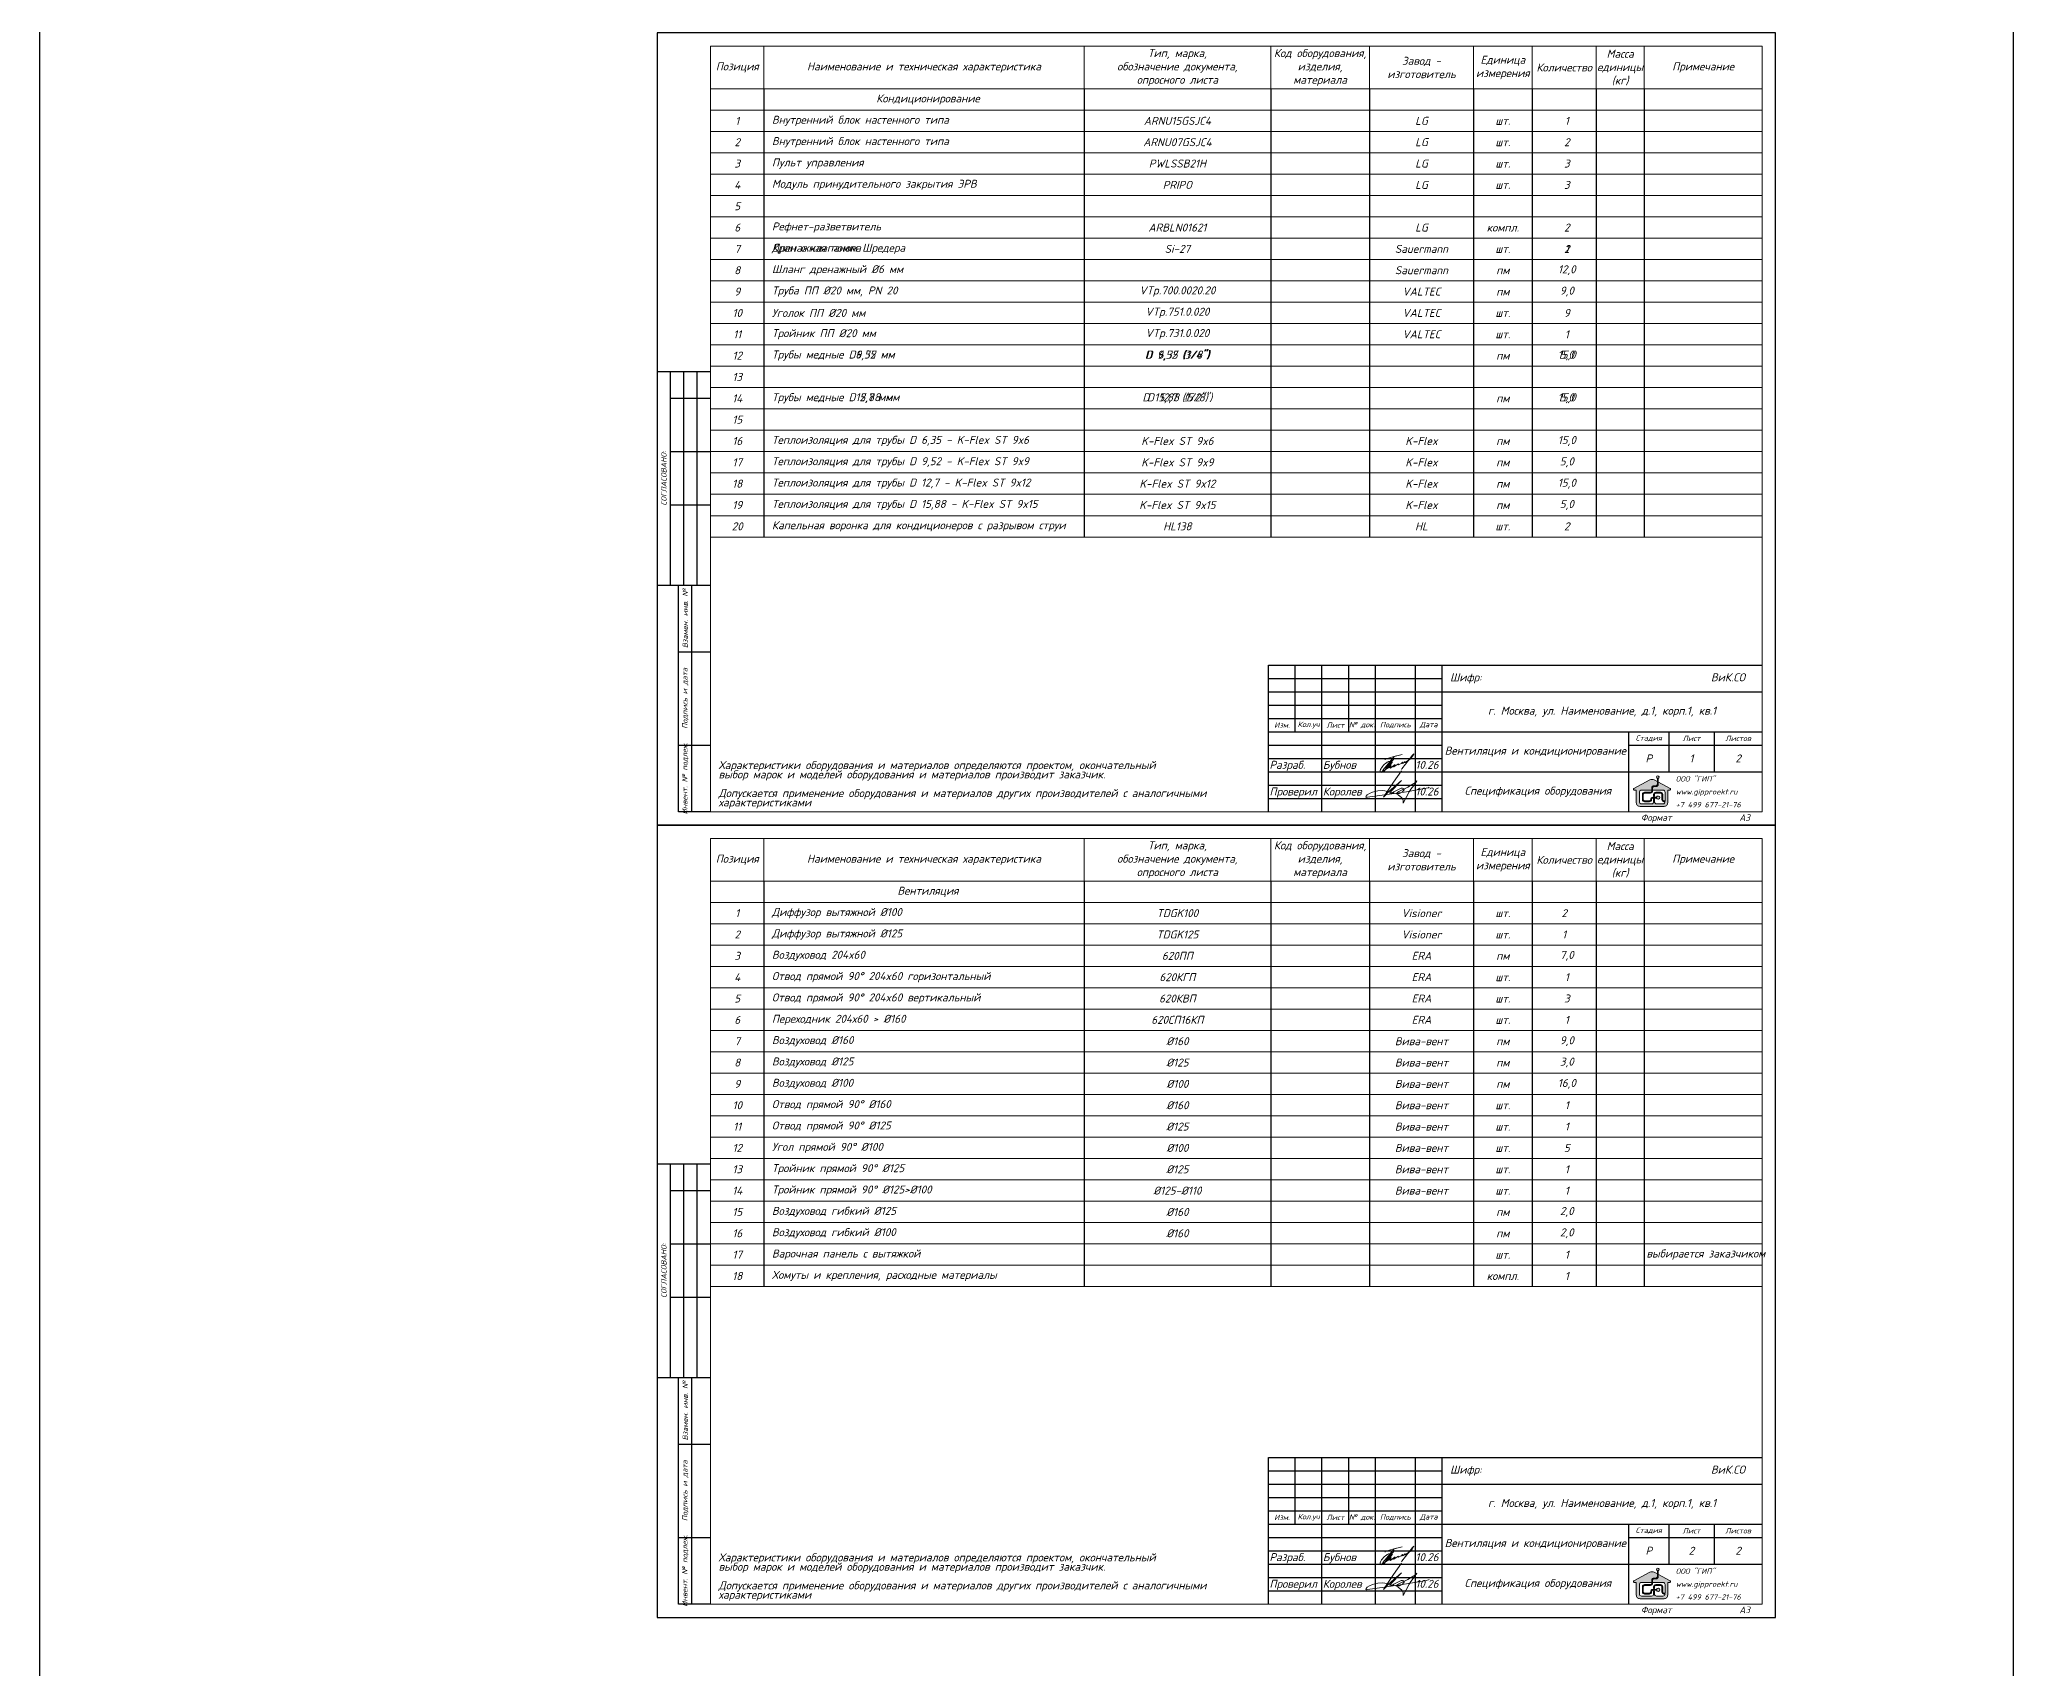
# Model space of a CAD drawing. Header units: millimetres. Extents: x 3082 to 230946, y 1570 to 312844.
# Drawn here: x 27330 to 64332, y 36836 to 67369 of the extents above; entities that cross this region are included whole.
import ezdxf

# ---------------------------------------------------------------- set-up
doc = ezdxf.new("R2010")
doc.units = ezdxf.units.MM
doc.layers.add('A_K1', color=14, linetype='Continuous', lineweight=0)
doc.layers.add('Ramka', color=7, linetype='Continuous', lineweight=0)
for name, color, linetype in [('FORMAT', 7, 'Continuous'), ('FORMATKA', 7, 'Continuous'), ('TEXT', 250, 'Continuous')]:
    doc.layers.add(name, color=color, linetype=linetype)
doc.styles.add('ls_200', font='isocpeui.ttf', dxfattribs={"height": 200})

# ---------------------------------------------------------------- blocks, each defined once
blk = doc.blocks.new('giplogo01')
h = blk.add_hatch(color=5)
h.dxf.hatch_style = 1
h.paths.add_polyline_path([(210, 2227), (435, 2227, 0.4142136), (576, 2368), (576, 2667), (236, 2849, 0.2504322), (-236, 2849), (-1953, 1931, 0.7804491), (-1908, 1752), (-1692, 1752), (-1692, 400, 0.4142136), (-1292, 0), (0, 0), (1292, 0, 0.4142136), (1692, 400), (1692, 1752), (1908, 1752, 0.7804491), (1953, 1931), (665, 2619), (665, 2368, -0.4142136), (435, 2138), (210, 2138, 0.4142136), (69, 1997), (69, 1752), (1182, 1752, -0.4142136), (1412, 1522), (1412, 594), (1288, 594, -0.4142136), (1147, 735), (1147, 1287, 0.4142136), (917, 1517), (408, 1517, 0.4142136), (178, 1287), (178, 1091), (267, 1091), (267, 1287, -0.4142136), (408, 1428), (917, 1428, -0.4142136), (1058, 1287), (1058, 735, 0.4142136), (1288, 505), (1412, 505, -0.4142136), (1182, 275), (497, 275, -0.4142136), (267, 505), (267, 802), (178, 802), (178, 506, -0.4142136), (-52, 276), (-1133, 276, -0.4142136), (-1363, 506), (-1363, 1522, -0.4142136), (-1133, 1752), (-20, 1752), (-20, 1997, -0.4142136)])
h.paths.add_polyline_path([(69, 1661), (69, 1752), (-20, 1752), (-20, 1661, -0.4142136), (-161, 1520), (-796, 1520, 0.4142136), (-1026, 1290), (-1026, 729, 0.4142136), (-796, 499), (-285, 499, 0.4142136), (-55, 729), (-55, 761, -0.4142136), (86, 902), (497, 902, 7.5648083), (497, 991), (86, 991, 0.4142136), (-144, 761), (-144, 729, -0.4142136), (-285, 588), (-796, 588, -0.4142136), (-937, 729), (-937, 1290, -0.4142136), (-796, 1431), (-161, 1431, 0.4142136)], flags=17)
h.paths.add_polyline_path([(576, 3014), (576, 2667), (665, 2619), (665, 3014, 6.0054408)])
at = {"color": 5}
for points in [[(-1956, 1929), (-236, 2849, -0.2504322), (236, 2849), (1953, 1931, -0.7804491), (1908, 1752), (1692, 1752), (1692, 400, -0.4142136), (1292, 0), (0, 0), (-1292, 0, -0.4142136), (-1692, 400), (-1692, 1752), (-1908, 1752, -0.7804491), (-1953, 1931), (-236, 2849, -0.2504322), (236, 2849), (1956, 1929)], [(1412, 594), (1288, 594, -0.4142136), (1147, 735), (1147, 1287, 0.4142136), (917, 1517), (408, 1517, 0.4142136), (178, 1287), (178, 1091), (267, 1091), (267, 1287, -0.4142136), (408, 1428), (917, 1428, -0.4142136), (1058, 1287), (1058, 735, 0.4142136), (1288, 505), (1412, 505, -0.4142136), (1182, 275), (497, 275, -0.4142136), (267, 505), (267, 802), (178, 802), (178, 506, -0.4142136), (-52, 276), (-1133, 276, -0.4142136), (-1363, 506), (-1363, 1522, -0.4142136), (-1133, 1752), (1182, 1752, -0.4142136), (1412, 1522), (1412, 594), (1377, 594)]]:
    blk.add_lwpolyline(points, format="xyb", dxfattribs=at)
blk.add_lwpolyline([(665, 3014), (665, 2368, -0.4142136), (435, 2138), (210, 2138, 0.4142136), (69, 1997), (69, 1661, -0.4142136), (-161, 1431), (-796, 1431, 0.4142136), (-937, 1290), (-937, 729, 0.4142136), (-796, 588), (-285, 588, 0.4142136), (-144, 729), (-144, 761, -0.4142136), (86, 991), (497, 991, -7.5648083), (497, 902), (86, 902, 0.4142136), (-55, 761), (-55, 729, -0.4142136), (-285, 499), (-796, 499, -0.4142136), (-1026, 729), (-1026, 1290, -0.4142136), (-796, 1520), (-161, 1520, 0.4142136), (-20, 1661), (-20, 1997, -0.4142136), (210, 2227), (435, 2227), (210, 2227), (435, 2227, 0.4142136), (576, 2368), (576, 3014), (576, 3014), (576, 3014, -6.0054408)], format="xyb", close=True, dxfattribs=at)
blk = doc.blocks.new('*U447')
at = {"linetype": 'Continuous'}
for points in [[(-20961, 8500), (-19961, 8500)], [(-20711, 4500), (-20711, 8500)], [(-20461, 4500), (-20461, 8500)], [(-20211, 4500), (-20211, 8500)], [(-20711, 8000), (-19961, 8000)], [(-20711, 7000), (-19961, 7000)], [(-20711, 6000), (-19961, 6000)], [(-20961, 4500), (-19961, 4500)], [(-20561, 250), (-20561, 4500)], [(-20561, 4500), (-19979, 4500)], [(-20311, 250), (-20311, 4500)], [(-20561, 3250), (-19961, 3250)], [(-20561, 1500), (-19961, 1500)], [(-19961, 250), (-20561, 250)]]:
    blk.add_lwpolyline(points, dxfattribs=at)
for points in [[(-9500, 250), (-9500, 3000), (-250, 3000)], [(-9000, 1750), (-9000, 3000)], [(-8500, 250), (-8500, 3000)], [(-8000, 1750), (-8000, 3000)], [(-7500, 250), (-7500, 3000)], [(-6750, 250), (-6750, 3000)], [(-6250, 250), (-6250, 3000)], [(-9500, 2750), (-6250, 2750)], [(-9500, 2500), (-6250, 2500)], [(-9500, 2250), (-6250, 2250)], [(-6250, 2500), (-250, 2500)], [(-9500, 2000), (-6250, 2000)], [(-9500, 1750), (-6250, 1750)], [(-9500, 1500), (-6250, 1500)], [(-6250, 1750), (-250, 1750)], [(-2750, 250), (-2750, 1750)], [(-2750, 1500), (-250, 1500)], [(-2000, 1750), (-2000, 1000)], [(-1150, 1750), (-1150, 1000)], [(-9500, 1250), (-6250, 1250)], [(-9500, 1000), (-6250, 1000)], [(-9500, 750), (-6250, 750)], [(-6250, 1000), (-250, 1000)], [(-9500, 500), (-6250, 500)]]:
    blk.add_lwpolyline(points)
at = {"layer": 'Ramka', "color": 7}
for points in [[(-20961, 0), (0, 0), (0, 14850), (-20961, 14850)], [(-19961, 250), (-250, 250), (-250, 14600), (-19961, 14600)]]:
    blk.add_lwpolyline(points, close=True, dxfattribs=at)
at = {"layer": 'Ramka', "color": 5, "lineweight": 9, "flags": 128}
for points in [[(-7318, 1226), (-7313, 1234), (-7153, 1284), (-6999, 1321), (-7149, 1284), (-7318, 1082), (-7329, 1066), (-7345, 1044), (-7356, 1028), (-7367, 1012), (-7371, 1004), (-7372, 1001), (-7374, 1000), (-7377, 992), (-7382, 985), (-7367, 1012), (-7351, 1036), (-7329, 1066), (-7296, 1096), (-7279, 1113), (-7262, 1130), (-7246, 1145), (-7234, 1157), (-7220, 1170), (-7200, 1190), (-7173, 1217), (-7157, 1236), (-7149, 1246), (-7146, 1250), (-7143, 1255), (-7173, 1217), (-7201, 1180), (-7232, 1145), (-7241, 1132), (-7248, 1124), (-7263, 1106), (-7270, 1097), (-7285, 1080), (-7293, 1070), (-7299, 1062), (-7308, 1051), (-7309, 1047), (-7316, 1033), (-7319, 1028), (-7324, 1021), (-7328, 1015), (-7331, 1012), (-7333, 1011), (-7326, 1025), (-7322, 1032), (-7317, 1039), (-7312, 1047), (-7304, 1057), (-7271, 1096), (-7253, 1118), (-7231, 1138), (-7214, 1154), (-7200, 1168), (-7193, 1174), (-7185, 1181), (-7179, 1186), (-7202, 1156), (-7214, 1139), (-7230, 1117), (-7245, 1097), (-7252, 1088), (-7257, 1081), (-7261, 1076), (-7264, 1071), (-7267, 1067), (-7273, 1060), (-7237, 1102), (-7227, 1110), (-7220, 1120), (-7216, 1125), (-7206, 1134), (-7244, 1079), (-7223, 1116), (-7216, 1131), (-7208, 1148), (-7207, 1161), (-7206, 1168), (-7207, 1174), (-7209, 1184), (-7210, 1188), (-7216, 1193), (-7220, 1194), (-7226, 1195), (-7234, 1195), (-7251, 1190), (-7263, 1185), (-7276, 1178), (-7287, 1172), (-7311, 1155), (-7326, 1143), (-7349, 1121), (-7367, 1099), (-7378, 1083), (-7383, 1078), (-7391, 1064), (-7404, 1041), (-7409, 1025), (-7410, 1017), (-7410, 1010), (-7407, 1001), (-7402, 997), (-7390, 996), (-7378, 997), (-7353, 1012), (-7337, 1021), (-7299, 1049), (-7276, 1065), (-7259, 1076), (-7243, 1082), (-7218, 1097), (-7205, 1102), (-7216, 1086), (-7223, 1076), (-7225, 1073), (-7225, 1071), (-7219, 1070), (-7212, 1073), (-7154, 1115), (-7129, 1134), (-7147, 1115), (-7157, 1103), (-7159, 1099), (-7159, 1095), (-7154, 1094), (-7148, 1096), (-7063, 1150), (-7072, 1139), (-7073, 1134), (-7072, 1132), (-7071, 1132), (-7066, 1132), (-7051, 1135), (-7031, 1146), (-7013, 1156), (-6999, 1164), (-6991, 1169), (-6988, 1174), (-6987, 1175), (-6990, 1177), (-6996, 1176), (-7000, 1173), (-7002, 1169), (-7004, 1164), (-7005, 1161), (-7004, 1159), (-6998, 1157), (-6991, 1159), (-6981, 1163), (-6961, 1172), (-6955, 1174), (-6949, 1179), (-6947, 1181), (-6944, 1185), (-6944, 1188), (-6947, 1189), (-6950, 1189), (-6953, 1187), (-6956, 1184), (-6957, 1179), (-6957, 1177), (-6955, 1174), (-6952, 1174), (-6948, 1172), (-6942, 1175), (-6937, 1177), (-6865, 1222), (-6846, 1238), (-6825, 1258), (-6810, 1278), (-6802, 1290), (-6779, 1333), (-6780, 1335), (-6812, 1307), (-6868, 1230), (-7002, 1054), (-7008, 1044)], [(-7009, 1018), (-7157, 803), (-7348, 521), (-7251, 622), (-7007, 838), (-7216, 622), (-7231, 586), (-7199, 595), (-7155, 624), (-7018, 692), (-6988, 692), (-6963, 683), (-6961, 662), (-6998, 615), (-7048, 595), (-7086, 591), (-7095, 608), (-7061, 631), (-6894, 713), (-6727, 809), (-6720, 826), (-6725, 827), (-6729, 823), (-6749, 783), (-6835, 675), (-6869, 621), (-6979, 413), (-6980, 466), (-7002, 512), (-7070, 568), (-7119, 591), (-7203, 612), (-7274, 630), (-7325, 644), (-7363, 648), (-7456, 642), (-7507, 632), (-7554, 615), (-7608, 591), (-7651, 566), (-7675, 540), (-7677, 527), (-7664, 519), (-7646, 523), (-7327, 566), (-6914, 627), (-6617, 680), (-6549, 695), (-6503, 702), (-6491, 709)]]:
    blk.add_lwpolyline(points, dxfattribs=at)
at = {"layer": 'A_K1', "xscale": 0.1741164628948324, "yscale": 0.1741164628948324, "zscale": 0.1741164628948324}
blk.add_blockref('giplogo01', (-2314, 351), dxfattribs=at)
at = {"layer": 'A_K1', "color": 5, "insert": (-1870, 625), "char_height": 100, "width": 1620.21, "attachment_point": 4, "line_spacing_factor": 1.45, "style": 'ls_200'}
blk.add_mtext('\\pxql;ООО "ГИП"\\Pwww.gipproekt.ru\\P+7 499 677-21-76', dxfattribs=at)
at = {"layer": 'Ramka', "lineweight": 9, "style": 'ls_200'}
for s, p in [('Разраб.', (-9485, 1055)), ('Бубнов', (-8485, 1055)), ('10.26', (-6750, 1055)), ('Проверил', (-9485, 555)), ('Королев', (-8485, 555)), ('10.26', (-6750, 555))]:
    blk.add_text(s, height=150, dxfattribs=at).set_placement(p)
at = {"layer": 'TEXT', "color": 0, "linetype": 'Continuous', "lineweight": 0, "char_height": 100, "attachment_point": 5, "rotation": 90, "style": 'ls_200'}
for s, insert, width in [('\\pxqc;СОГЛАСОВАНО:', (-20836, 6500), 4000), ('\\pxqc;Взамен. инв. №', (-20436, 3875), 1250), ('\\pxqc;Подпись и дата', (-20436, 2375), 1750), ('\\pxqc;Инвент. № подлеж.', (-20436, 875), 1250)]:
    blk.add_mtext(s, dxfattribs=dict(at, insert=insert, width=width))
at = {"layer": 'TEXT', "color": 0, "linetype": 'Continuous', "lineweight": 0, "style": 'ls_200'}
for s, insert, char_height, width, attachment_point in [('\\pxi1,ql;Шифр:                                             ВиК.СО', (-6250, 2750), 150, 6000, 4), ('\\pxqc;Изм.', (-9250, 1875), 100, 500, 5), ('\\pxqc;Кол.уч', (-8750, 1875), 100, 500, 5), ('\\pxqc;Лист', (-8250, 1875), 100, 500, 5), ('№ док.', (-7750, 1875), 100, 500, 5), ('\\pxqc;Подпись', (-7125, 1875), 100, 750, 5), ('\\pxqc;Дата', (-6500, 1875), 100, 500, 5), ('\\pxqc;Стадия', (-2375, 1625), 100, 750, 5), ('\\pxqc;Лист', (-1575, 1625), 100, 850, 5), ('\\pxqc;Листов', (-700, 1625), 100, 900, 5), ('\\pxqc;Вентиляция и кондиционирование', (-6250, 1375), 150, 3500, 4), ('\\pxqc;Формат                А3', (-250, 125), 124.67, 2500, 6)]:
    blk.add_mtext(s, dxfattribs=dict(at, insert=insert, char_height=char_height, width=width, attachment_point=attachment_point))
blk = doc.blocks.new('*U497')
at = {"color": 7, "lineweight": 9}
blk.add_line((-9855.25, -200), (9855.25, -200), dxfattribs=at)
at = {"layer": 'FORMAT'}
for points in [[(-8855.25, 200), (-8855.25, -200)], [(-2855.25, 200), (-2855.25, -200)], [(644.75, 200), (644.75, -200)], [(2494.75, 200), (2494.75, -200)], [(4444.75, 200), (4444.75, -200)], [(5544.75, 200), (5544.75, -200)], [(6744.75, 200), (6744.75, -200)], [(7644.75, 200), (7644.75, -200)]]:
    blk.add_lwpolyline(points, dxfattribs=at)
blk = doc.blocks.new('*U495')
at = {"layer": 'FORMAT', "color": 0, "linetype": 'ByBlock', "lineweight": -2, "transparency": 16777216}
for p in [(0, 0), (0, -400), (0, -800), (0, -1200), (0, -1600), (0, -2000), (0, -2400), (0, -2800), (0, -3200), (0, -3600), (0, -4000), (0, -4400), (0, -4800), (0, -5200), (0, -5600), (0, -6000), (0, -6400), (0, -6800), (0, -7200), (0, -7600), (0, -8000)]:
    blk.add_blockref('*U497', p, dxfattribs=at)
blk = doc.blocks.new('*U499')
at = {"color": 7, "lineweight": 9}
blk.add_line((-9855.25, -200), (9855.25, -200), dxfattribs=at)
at = {"layer": 'FORMAT'}
for points in [[(-8855.25, 200), (-8855.25, -200)], [(-2855.25, 200), (-2855.25, -200)], [(644.75, 200), (644.75, -200)], [(2494.75, 200), (2494.75, -200)], [(4444.75, 200), (4444.75, -200)], [(5544.75, 200), (5544.75, -200)], [(6744.75, 200), (6744.75, -200)], [(7644.75, 200), (7644.75, -200)]]:
    blk.add_lwpolyline(points, dxfattribs=at)
blk = doc.blocks.new('*U498')
at = {"layer": 'FORMAT', "color": 0, "linetype": 'ByBlock', "lineweight": -2, "transparency": 16777216}
for p in [(0, 0), (0, -400), (0, -800), (0, -1200), (0, -1600), (0, -2000), (0, -2400), (0, -2800), (0, -3200), (0, -3600), (0, -4000), (0, -4400), (0, -4800), (0, -5200), (0, -5600), (0, -6000), (0, -6400), (0, -6800), (0, -7200)]:
    blk.add_blockref('*U499', p, dxfattribs=at)
blk = doc.blocks.new('*U501')
at = {"layer": 'FORMATKA', "lineweight": 0, "insert": (0, 0), "char_height": 150, "width": 6000, "attachment_point": 5, "style": 'ls_200'}
blk.add_mtext('\\pxqc;{\\C0;г. Москва, ул. Наименование, д.1, корп.1, кв.1}', dxfattribs=at)
blk = doc.blocks.new('*U503')
at = {"color": 0, "linetype": 'ByBlock', "lineweight": -2, "transparency": 16777216}
for p in [(0, -103950), (0, -118800)]:
    blk.add_blockref('*U501', p, dxfattribs=at)

msp = doc.modelspace()

# ---------------------------------------------------------------- linework, layer by layer
at = {"lineweight": 9}
for p, q in [((40909.6, 66443.7), (40909.6, 67243.7)), ((46909.6, 66443.7), (46909.6, 67243.7)), ((50409.6, 66443.7), (50409.6, 67243.7)), ((52259.6, 66443.7), (52259.6, 67243.7)), ((54209.6, 66443.7), (54209.6, 67243.7)), ((55309.6, 66443.7), (55309.6, 67243.7)), ((56509.6, 66443.7), (56509.6, 67243.7)), ((57409.6, 66443.7), (57409.6, 67243.7)), ((40909.6, 51593.7), (40909.6, 52393.7)), ((46909.6, 51593.7), (46909.6, 52393.7)), ((50409.6, 51593.7), (50409.6, 52393.7)), ((52259.6, 51593.7), (52259.6, 52393.7)), ((54209.6, 51593.7), (54209.6, 52393.7)), ((55309.6, 51593.7), (55309.6, 52393.7)), ((56509.6, 51593.7), (56509.6, 52393.7)), ((57409.6, 51593.7), (57409.6, 52393.7))]:
    msp.add_line(p, q, dxfattribs=at)
at = {"color": 7, "lineweight": 9}
for p, q in [((39909.6, 66443.7), (59620.1, 66443.7)), ((39909.6, 51593.7), (59620.1, 51593.7))]:
    msp.add_line(p, q, dxfattribs=at)
at = {"color": 6}
msp.add_lwpolyline([(27330.2, 170754.5), (27330.2, 1570.2), (64332.3, 1570.2), (64332.3, 189770.2), (27330.2, 189770.2), (27330.2, 189770.2), (27330.2, 170754.5)], close=True, dxfattribs=at)
at = {"layer": 'FORMAT'}
for points in [[(38909.6, 52643.7), (59870.1, 52643.7), (59870.1, 67493.7), (38909.6, 67493.7)], [(38909.6, 37793.7), (59870.1, 37793.7), (59870.1, 52643.7), (38909.6, 52643.7)]]:
    msp.add_lwpolyline(points, close=True, dxfattribs=at)

# ---------------------------------------------------------------- block references
msp.add_blockref('*U503', (56620.1, 158718.7))
for name, p in [('*U447', (59870.1, 52643.7)), ('*U495', (49764.9, 66243.7)), ('*U447', (59870.1, 37793.7)), ('*U498', (49764.9, 51393.7))]:
    msp.add_blockref(name, p, dxfattribs=at)

# ---------------------------------------------------------------- texts
at = {"layer": 'TEXT', "color": 0, "linetype": 'Continuous', "lineweight": 0, "char_height": 150, "style": 'ls_200'}
for s, insert, width, attachment_point in [('\\pxqc;Тип, марка,\\Pобозначение документа,\\Pопросного листа', (48659.6, 66843.7), 3500, 5), ('\\pxqc;Код оборудования,\\Pизделия,\\Pматериала', (51334.6, 66843.7), 1850, 5), ('\\pxqc;Завод -\\Pизготовитель', (53234.6, 66843.7), 1950, 5), ('\\pxqc;Единица\\Pизмерения', (54759.6, 66843.7), 1100, 5), ('\\pxqc;Масса единицы (кг)', (56959.6, 66843.7), 900, 5), ('\\pxqc;Позиция', (40409.6, 66843.7), 1000, 5), ('\\pxqc;Наименование и техническая характеристика', (43909.6, 66843.7), 6000, 5), ('\\pxqc;Количество', (55909.6, 66843.7), 1200, 5), ('\\pxqc;Примечание', (58514.9, 66843.7), 2210.5, 5), ('\\pxi1,qc;Кондиционирование', (43909.6, 66243.7), 6000, 5), ('\\pxqc;1', (40409.6, 65843.7), 1000, 5), ('\\pxl1,sm0.7,ql;Внутренний блок настенного типа', (43909.6, 65843.7), 6000, 5), ('ARNU15GSJC4', (48659.6, 65843.7), 3500, 5), ('\\pxsm0.75,qc;LG', (53234.6, 65843.7), 1950, 5), ('\\pxsm0.75,qc;{\\C256;шт.}', (54759.6, 65843.7), 1100, 5), ('\\pxl0.66667,sm0.75,qc;{\\C256;1}', (55909.6, 65843.7), 1200, 5), ('\\pxqc;2', (40409.6, 65443.7), 1000, 5), ('\\pxl1,sm0.7,ql;Внутренний блок настенного типа', (43909.6, 65443.7), 6000, 5), ('ARNU07GSJC4', (48659.6, 65443.7), 3500, 5), ('\\pxsm0.75,qc;LG', (53234.6, 65443.7), 1950, 5), ('\\pxl0.66667,sm0.75,qc;{\\C256;2}', (55909.6, 65443.7), 1200, 5), ('\\pxl1,sm0.7,ql;Пульт управления ', (43909.6, 65043.7), 6000, 5), ('\\pxsm0.75,qc;{\\C256;шт.}', (54759.6, 65443.7), 1100, 5), ('\\pxqc;3', (40409.6, 65043.7), 1000, 5), ('PWLSSB21H', (48659.6, 65043.7), 3500, 5), ('\\pxsm0.75,qc;LG', (53234.6, 65043.7), 1950, 5), ('\\pxsm0.75,qc;{\\C256;шт.}', (54759.6, 65043.7), 1100, 5), ('\\pxl0.66667,sm0.75,qc;{\\C256;3}', (55909.6, 65043.7), 1200, 5), ('\\pxqc;4', (40409.6, 64643.7), 1000, 5), ('\\pxl1,sm0.7,ql;Модуль принудительного закрытия ЭРВ', (43909.6, 64643.7), 6000, 5), ('PRIPO', (48659.6, 64643.7), 3500, 5), ('\\pxsm0.75,qc;LG', (53234.6, 64643.7), 1950, 5), ('\\pxsm0.75,qc;{\\C256;шт.}', (54759.6, 64643.7), 1100, 5), ('\\pxl0.66667,sm0.75,qc;{\\C256;3}', (55909.6, 64643.7), 1200, 5), ('\\pxqc;5', (40409.6, 64243.7), 1000, 5), ('\\pxqc;6', (40409.6, 63843.7), 1000, 5), ('\\pxl1,sm0.7,ql;Рефнет-разветвитель', (43909.6, 63843.7), 6000, 5), ('ARBLN01621', (48659.6, 63843.7), 3500, 5), ('\\pxsm0.75,qc;LG', (53234.6, 63843.7), 1950, 5), ('\\pxsm0.75,qc;{\\C256;компл.}', (54759.6, 63843.7), 1100, 5), ('\\pxl0.66667,sm0.75,qc;{\\C256;2}', (55909.6, 63843.7), 1200, 5), ('\\pxqc;7', (40409.6, 63443.7), 1000, 5), ('\\pxl1,sm0.7,ql;Дренажная помпа', (43909.6, 63443.7), 6000, 5), ('\\pxl1,sm0.7,ql;Кран с клапаном Шредера', (43909.6, 63443.7), 6000, 5), ('Si-27', (48659.6, 63443.7), 3500, 5), ('{\\C256;Sauermann}', (53234.6, 63443.7), 1950, 5), ('\\pxsm0.75,qc;{\\C256;шт.}', (54759.6, 63443.7), 1100, 5), ('\\pxsm0.75,qc;{\\C256;шт.}', (54759.6, 63443.7), 1100, 5), ('\\pxl0.66667,sm0.75,qc;{\\C256;2}', (55909.6, 63443.7), 1200, 5), ('\\pxl0.66667,sm0.75,qc;{\\C256;1}', (55909.6, 63443.7), 1200, 5), ('\\pxqc;8', (40409.6, 63043.7), 1000, 5), ('\\pxl1,sm0.7,ql;Шланг дренажный %%C6 мм', (43909.6, 63043.7), 6000, 5), ('{\\C256;Sauermann}', (53234.6, 63043.7), 1950, 5), ('\\pxsm0.75,qc;{\\C256;пм}', (54759.6, 63043.7), 1100, 5), ('\\pxl0.66667,sm0.75,qc;{\\C256;12,0}', (55909.6, 63043.7), 1200, 5), ('\\pxqc;9', (40409.6, 62643.7), 1000, 5), ('\\pxl1,sm0.7,ql;Труба ПП %%C20 мм, PN 20 ', (43909.6, 62643.7), 6000, 5), ('VTp.700.0020.20', (48659.6, 62643.7), 3500, 5), ('\\pxsm0.75,qc;{\\C256;VALTEC}', (53234.6, 62643.7), 1950, 5), ('\\pxsm0.75,qc;{\\C256;пм}', (54759.6, 62643.7), 1100, 5), ('\\pxl0.66667,sm0.75,qc;{\\C256;9,0}', (55909.6, 62643.7), 1200, 5), ('\\pxqc;10', (40409.6, 62243.7), 1000, 5), ('\\pxl1,sm0.75,ql;{\\C256;Уголок ПП %%C20 мм}', (43909.6, 62243.7), 6000, 5), ('\\pxsm0.75,qc;{\\C256;VTp.751.0.020}', (48659.6, 62243.7), 3500, 5), ('\\pxsm0.75,qc;{\\C256;VALTEC}', (53234.6, 62243.7), 1950, 5), ('\\pxsm0.75,qc;{\\C256;шт.}', (54759.6, 62243.7), 1099.999, 5), ('\\pxl0.66667,sm0.75,qc;{\\C256;9}', (55909.6, 62243.7), 1200, 5), ('\\pxqc;11', (40409.6, 61843.7), 1000, 5), ('\\pxl1,sm0.75,ql;{\\C256;Тройник ПП %%C20 мм}', (43909.6, 61843.7), 6000, 5), ('\\pxsm0.75,qc;{\\C256;VTp.731.0.020}', (48659.6, 61843.7), 3500, 5), ('\\pxsm0.75,qc;{\\C256;VALTEC}', (53234.6, 61843.7), 1950, 5), ('\\pxsm0.75,qc;{\\C256;шт.}', (54759.6, 61843.7), 1099.999, 5), ('\\pxl0.66667,sm0.75,qc;{\\C256;1}', (55909.6, 61843.7), 1200, 5), ('\\pxqc;12', (40409.6, 61443.7), 1000, 5), ('\\pxl1,sm0.7,ql;Трубы медные D6,35 мм ', (43909.6, 61443.7), 6000, 5), ('\\pxl1,sm0.7,ql;Трубы медные D9,52 мм', (43909.6, 61443.7), 6000, 5), ('D 9,52 (3/8")', (48659.6, 61443.7), 3500, 5), ('D 6,35 (1/4")', (48659.6, 61443.7), 3500, 5), ('\\pxsm0.75,qc;{\\C256;пм}', (54759.6, 61443.7), 1100, 5), ('\\pxsm0.75,qc;{\\C256;пм}', (54759.6, 61443.7), 1100, 5), ('\\pxl0.66667,sm0.75,qc;{\\C256;15,0}', (55909.6, 61443.7), 1200, 5), ('\\pxl0.66667,sm0.75,qc;{\\C256;5,0}', (55909.6, 61443.7), 1200, 5), ('\\pxqc;13', (40409.6, 61043.7), 1000, 5), ('\\pxqc;14', (40409.6, 60643.7), 1000, 5), ('\\pxl1,sm0.7,ql;Трубы медные D12,7 мм', (43909.6, 60643.7), 6000, 5), ('\\pxl1,sm0.7,ql;Трубы медные D15,88 мм', (43909.6, 60643.7), 6000, 5), ('D 15,88 (5/8")', (48659.6, 60643.7), 3500, 5), ('D 12,7 (1/2")', (48659.6, 60643.7), 3500, 5), ('\\pxl0.66667,sm0.75,qc;{\\C256;15,0}', (55909.6, 60643.7), 1200, 5), ('\\pxl0.66667,sm0.75,qc;{\\C256;5,0}', (55909.6, 60643.7), 1200, 5), ('\\pxqc;15', (40409.6, 60243.7), 1000, 5), ('\\pxsm0.75,qc;{\\C256;пм}', (54759.6, 60643.7), 1100, 5), ('\\pxsm0.75,qc;{\\C256;пм}', (54759.6, 60643.7), 1100, 5), ('\\pxqc;16', (40409.6, 59843.7), 1000, 5), ('\\pxl1,sm0.7,ql;Теплоизоляция для трубы D 6,35 - K-Flex ST 9x6', (43909.6, 59843.7), 6000, 5), ('K-Flex ST 9x6', (48659.6, 59843.7), 3500, 5), ('K-Flex', (53234.6, 59843.7), 1950, 5), ('\\pxsm0.75,qc;{\\C256;пм}', (54759.6, 59843.7), 1100, 5), ('\\pxl0.66667,sm0.75,qc;{\\C256;15,0}', (55909.6, 59843.7), 1200, 5), ('\\pxqc;17', (40409.6, 59443.7), 1000, 5), ('\\pxl1,sm0.7,ql;Теплоизоляция для трубы D 9,52 - K-Flex ST 9x9', (43909.6, 59443.7), 6000, 5), ('K-Flex ST 9x9', (48659.6, 59443.7), 3500, 5), ('K-Flex', (53234.6, 59443.7), 1950, 5), ('\\pxsm0.75,qc;{\\C256;пм}', (54759.6, 59443.7), 1100, 5), ('\\pxl0.66667,sm0.75,qc;{\\C256;5,0}', (55909.6, 59443.7), 1200, 5), ('\\pxqc;18', (40409.6, 59043.7), 1000, 5), ('\\pxl1,sm0.7,ql;Теплоизоляция для трубы D 12,7 - K-Flex ST 9x12', (43909.6, 59043.7), 6000, 5), ('K-Flex ST 9x12', (48659.6, 59043.7), 3500, 5), ('K-Flex', (53234.6, 59043.7), 1950, 5), ('\\pxsm0.75,qc;{\\C256;пм}', (54759.6, 59043.7), 1100, 5), ('\\pxl0.66667,sm0.75,qc;{\\C256;15,0}', (55909.6, 59043.7), 1200, 5), ('\\pxqc;19', (40409.6, 58643.7), 1000, 5), ('\\pxl1,sm0.7,ql;Теплоизоляция для трубы D 15,88 - K-Flex ST 9x15', (43909.6, 58643.7), 6000, 5), ('K-Flex ST 9x15', (48659.6, 58643.7), 3500, 5), ('K-Flex', (53234.6, 58643.7), 1950, 5), ('\\pxsm0.75,qc;{\\C256;пм}', (54759.6, 58643.7), 1100, 5), ('\\pxl0.66667,sm0.75,qc;{\\C256;5,0}', (55909.6, 58643.7), 1200, 5), ('\\pxqc;20', (40409.6, 58243.7), 1000, 5), ('\\pxl1,sm0.75,ql;{\\C256;Капельная воронка для кондиционеров с разрывом струи}', (43909.6, 58243.7), 6000, 5), ('\\pxsm0.75,qc;{\\C256;HL138}', (48659.6, 58243.7), 3500, 5), ('\\pxsm0.75,qc;{\\C256;HL}', (53234.6, 58243.7), 1950, 5), ('\\pxsm0.75,qc;{\\C256;шт.}', (54759.6, 58243.7), 1100, 5), ('\\pxl0.66667,sm0.75,qc;{\\C256;2}', (55909.6, 58243.7), 1200, 5), ('\\pxl1,sm0.7,ql;Характеристики оборудования и материалов определяются проектом, окончательный \\Pвыбор марок и моделей оборудования и материалов производит заказчик.\\P\\PДопускается применение оборудования и материалов других производителей с аналогичными характеристиками', (45139.9, 53399.1), 10460.5, 5), ('\\pxqc;Р', (57120.1, 53893.7), 750, 4), ('\\pxqc;1', (57870.1, 53893.7), 850, 4), ('\\pxqc;2', (58720.1, 53893.7), 900, 4), ('\\pxqc; Спецификация оборудования', (53620.1, 53268.7), 3500, 4), ('\\pxqc;Тип, марка,\\Pобозначение документа,\\Pопросного листа', (48659.6, 51993.7), 3500, 5), ('\\pxqc;Код оборудования,\\Pизделия,\\Pматериала', (51334.6, 51993.7), 1850, 5), ('\\pxqc;Завод -\\Pизготовитель', (53234.6, 51993.7), 1950, 5), ('\\pxqc;Единица\\Pизмерения', (54759.6, 51993.7), 1100, 5), ('\\pxqc;Масса единицы (кг)', (56959.6, 51993.7), 900, 5), ('\\pxqc;Позиция', (40409.6, 51993.7), 1000, 5), ('\\pxqc;Наименование и техническая характеристика', (43909.6, 51993.7), 6000, 5), ('\\pxqc;Количество', (55909.6, 51993.7), 1200, 5), ('\\pxqc;Примечание', (58514.9, 51993.7), 2210.5, 5), ('\\pxi1,qc;Вентиляция', (43909.6, 51393.7), 6000, 5), ('\\pxqc;1', (40409.6, 50993.7), 1000, 5), ('\\pxl1,sm0.75,ql;{\\C256;Диффузор вытяжной %%C100}', (43909.6, 50993.7), 6000, 5), ('\\pxsm0.75,qc;{\\C256;TDGK100}', (48659.6, 50993.7), 3500, 5), ('\\pxsm0.75,qc;{\\C256;Visioner}', (53234.6, 50993.7), 1950, 5), ('\\pxsm0.75,qc;{\\C256;2}', (55909.6, 50993.7), 1200, 5), ('\\pxsm0.75,qc;{\\C256;шт.}', (54759.6, 50993.7), 1099.999, 5), ('\\pxqc;2', (40409.6, 50593.7), 1000, 5), ('\\pxl1,sm0.75,ql;{\\C256;Диффузор вытяжной %%C125}', (43909.6, 50593.7), 6000, 5), ('\\pxsm0.75,qc;{\\C256;TDGK125}', (48659.6, 50593.7), 3500, 5), ('\\pxsm0.75,qc;{\\C256;Visioner}', (53234.6, 50593.7), 1950, 5), ('\\pxsm0.75,qc;{\\C256;шт.}', (54759.6, 50593.7), 1099.999, 5), ('\\pxsm0.75,qc;{\\C256;1}', (55909.6, 50593.7), 1200, 5), ('\\pxqc;3', (40409.6, 50193.7), 1000, 5), ('\\pxl1,sm0.75,ql;{\\C256;Воздуховод 204x60}', (43909.6, 50193.7), 6000, 5), ('\\pxsm0.75,qc;{\\C256;620ПП}', (48659.6, 50193.7), 3500, 5), ('\\pxsm0.75,qc;{\\C256;ERA}', (53234.6, 50193.7), 1950, 5), ('\\pxsm0.75,qc;{\\C256;пм}', (54759.6, 50193.7), 1099.999, 5), ('\\pxl0.66667,sm0.75,qc;{\\C256;7,0}', (55909.6, 50193.7), 1200, 5), ('\\pxqc;4', (40409.6, 49793.7), 1000, 5), ('\\pxl1,sm0.75,ql;{\\C256;Отвод прямой 90%%D 204x60 горизонтальный}', (43909.6, 49793.7), 6000, 5), ('\\pxsm0.75,qc;{\\C256;620КГП}', (48659.6, 49793.7), 3500, 5), ('\\pxsm0.75,qc;{\\C256;ERA}', (53234.6, 49793.7), 1950, 5), ('\\pxsm0.75,qc;{\\C256;шт.}', (54759.6, 49793.7), 1099.999, 5), ('\\pxl0.66667,sm0.75,qc;{\\C256;1}', (55909.6, 49793.7), 1200, 5), ('\\pxqc;5', (40409.6, 49393.7), 1000, 5), ('\\pxl1,sm0.75,ql;{\\C256;Отвод прямой 90%%D 204x60 вертикальный}', (43909.6, 49393.7), 6000, 5), ('\\pxsm0.75,qc;{\\C256;620КВП}', (48659.6, 49393.7), 3500, 5), ('\\pxsm0.75,qc;{\\C256;ERA}', (53234.6, 49393.7), 1950, 5), ('\\pxsm0.75,qc;{\\C256;шт.}', (54759.6, 49393.7), 1099.999, 5), ('\\pxl0.66667,sm0.75,qc;{\\C256;3}', (55909.6, 49393.7), 1200, 5), ('\\pxqc;6', (40409.6, 48993.7), 1000, 5), ('\\pxl1,sm0.75,ql;{\\C256;Переходник 204х60 > %%C160}', (43909.6, 48993.7), 6000, 5), ('\\pxsm0.75,qc;{\\C256;620СП16КП}', (48659.6, 48993.7), 3500, 5), ('\\pxsm0.75,qc;{\\C256;ERA}', (53234.6, 48993.7), 1950, 5), ('\\pxsm0.75,qc;{\\C256;шт.}', (54759.6, 48993.7), 1099.999, 5), ('\\pxl0.66667,sm0.75,qc;{\\C256;1}', (55909.6, 48993.7), 1200, 5), ('\\pxqc;7', (40409.6, 48593.7), 1000, 5), ('\\pxl1,sm0.75,ql;{\\C256;Воздуховод %%C160}', (43909.6, 48593.7), 6000, 5), ('\\pxsm0.75,qc;{\\C256;%%C160}', (48659.6, 48593.7), 3500, 5), ('\\pxsm0.75,qc;{\\C256;Вива-вент}', (53234.6, 48593.7), 1950, 5), ('\\pxsm0.75,qc;{\\C256;пм}', (54759.6, 48593.7), 1099.999, 5), ('\\pxl0.66667,sm0.75,qc;{\\C256;9,0}', (55909.6, 48593.7), 1200, 5), ('\\pxqc;8', (40409.6, 48193.7), 1000, 5), ('\\pxl1,sm0.75,ql;{\\C256;Воздуховод %%C125}', (43909.6, 48193.7), 6000, 5), ('\\pxsm0.75,qc;{\\C256;%%C125}', (48659.6, 48193.7), 3500, 5), ('\\pxsm0.75,qc;{\\C256;Вива-вент}', (53234.6, 48193.7), 1950, 5), ('\\pxsm0.75,qc;{\\C256;пм}', (54759.6, 48193.7), 1099.999, 5), ('\\pxl0.66667,sm0.75,qc;{\\C256;3,0}', (55909.6, 48193.7), 1200, 5), ('\\pxqc;9', (40409.6, 47793.7), 1000, 5), ('\\pxl1,sm0.75,ql;{\\C256;Воздуховод %%C100}', (43909.6, 47793.7), 6000, 5), ('\\pxsm0.75,qc;{\\C256;%%C100}', (48659.6, 47793.7), 3500, 5), ('\\pxsm0.75,qc;{\\C256;Вива-вент}', (53234.6, 47793.7), 1950, 5), ('\\pxsm0.75,qc;{\\C256;пм}', (54759.6, 47793.7), 1099.999, 5), ('\\pxl0.66667,sm0.75,qc;{\\C256;16,0}', (55909.6, 47793.7), 1200, 5), ('\\pxqc;10', (40409.6, 47393.7), 1000, 5), ('\\pxl1,sm0.75,ql;{\\C256;Отвод прямой 90%%D %%C160}', (43909.6, 47393.7), 6000, 5), ('\\pxsm0.75,qc;{\\C256;%%C160}', (48659.6, 47393.7), 3500, 5), ('\\pxsm0.75,qc;{\\C256;Вива-вент}', (53234.6, 47393.7), 1950, 5), ('\\pxsm0.75,qc;{\\C256;шт.}', (54759.6, 47393.7), 1099.999, 5), ('\\pxl0.66667,sm0.75,qc;{\\C256;1}', (55909.6, 47393.7), 1200, 5), ('\\pxqc;11', (40409.6, 46993.7), 1000, 5), ('\\pxl1,sm0.75,ql;{\\C256;Отвод прямой 90%%D %%C125}', (43909.6, 46993.7), 6000, 5), ('\\pxsm0.75,qc;{\\C256;%%C125}', (48659.6, 46993.7), 3500, 5), ('\\pxsm0.75,qc;{\\C256;Вива-вент}', (53234.6, 46993.7), 1950, 5), ('\\pxsm0.75,qc;{\\C256;шт.}', (54759.6, 46993.7), 1099.999, 5), ('\\pxl0.66667,sm0.75,qc;{\\C256;1}', (55909.6, 46993.7), 1200, 5), ('\\pxqc;12', (40409.6, 46593.7), 1000, 5), ('\\pxl1,sm0.75,ql;{\\C256;Угол прямой 90%%D %%C100}', (43909.6, 46593.7), 6000, 5), ('\\pxsm0.75,qc;{\\C256;%%C100}', (48659.6, 46593.7), 3500, 5), ('\\pxsm0.75,qc;{\\C256;Вива-вент}', (53234.6, 46593.7), 1950, 5), ('\\pxsm0.75,qc;{\\C256;шт.}', (54759.6, 46593.7), 1099.999, 5), ('\\pxl0.66667,sm0.75,qc;{\\C256;5}', (55909.6, 46593.7), 1200, 5), ('\\pxqc;13', (40409.6, 46193.7), 1000, 5), ('\\pxl1,sm0.75,ql;{\\C256;Тройник прямой 90%%D %%C125}', (43909.6, 46193.7), 6000, 5), ('\\pxsm0.75,qc;{\\C256;%%C125}', (48659.6, 46193.7), 3500, 5), ('\\pxsm0.75,qc;{\\C256;Вива-вент}', (53234.6, 46193.7), 1950, 5), ('\\pxl0.66667,sm0.75,qc;{\\C256;1}', (55909.6, 46193.7), 1200, 5), ('\\pxl1,sm0.75,ql;{\\C256;Тройник прямой 90%%D %%C125>%%C100}', (43909.6, 45793.7), 6000, 5), ('\\pxsm0.75,qc;{\\C256;шт.}', (54759.6, 46193.7), 1099.999, 5), ('\\pxqc;14', (40409.6, 45793.7), 1000, 5), ('\\pxsm0.75,qc;{\\C256;%%C125-%%C110}', (48659.6, 45793.7), 3500, 5), ('\\pxsm0.75,qc;{\\C256;Вива-вент}', (53234.6, 45793.7), 1950, 5), ('\\pxsm0.75,qc;{\\C256;шт.}', (54759.6, 45793.7), 1099.999, 5), ('\\pxl0.66667,sm0.75,qc;{\\C256;1}', (55909.6, 45793.7), 1200, 5), ('\\pxqc;15', (40409.6, 45393.7), 1000, 5), ('\\pxl1,sm0.75,ql;{\\C256;Воздуховод гибкий %%C125}', (43909.6, 45393.7), 6000, 5), ('\\pxsm0.75,qc;{\\C256;%%C160}', (48659.6, 45393.7), 3500, 5), ('\\pxsm0.75,qc;{\\C256;пм}', (54759.6, 45393.7), 1099.999, 5), ('\\pxl0.66667,sm0.75,qc;{\\C256;2,0}', (55909.6, 45393.7), 1200, 5), ('\\pxqc;16', (40409.6, 44993.7), 1000, 5), ('\\pxl1,sm0.75,ql;{\\C256;Воздуховод гибкий %%C100}', (43909.6, 44993.7), 6000, 5), ('\\pxsm0.75,qc;{\\C256;%%C160}', (48659.6, 44993.7), 3500, 5), ('\\pxsm0.75,qc;{\\C256;пм}', (54759.6, 44993.7), 1099.999, 5), ('\\pxl0.66667,sm0.75,qc;{\\C256;2,0}', (55909.6, 44993.7), 1200, 5), ('\\pxqc;17', (40409.6, 44593.7), 1000, 5), ('\\pxl1,sm0.75,ql;{\\C256;Варочная панель с вытяжкой}', (43909.6, 44593.7), 6000, 5), ('\\pxsm0.75,qc;{\\C256;шт.}', (54759.6, 44593.7), 1099.999, 5), ('\\pxl0.66667,sm0.75,qc;{\\C256;1}', (55909.6, 44593.7), 1200, 5), ('\\pxl0.66667,sm0.75,qc;{\\C256;выбирается заказчиком}', (58514.9, 44593.7), 2210.5, 5), ('\\pxqc;18', (40409.6, 44193.7), 1000, 5), ('\\pxl1,sm0.75,ql;{\\C256;Хомуты и крепления, расходные материалы}', (43909.6, 44193.7), 6000, 5), ('\\pxsm0.75,qc;{\\C256;компл.}', (54759.6, 44193.7), 1099.999, 5), ('\\pxl0.66667,sm0.75,qc;{\\C256;1}', (55909.6, 44193.7), 1200, 5), ('\\pxl1,sm0.7,ql;Характеристики оборудования и материалов определяются проектом, окончательный \\Pвыбор марок и моделей оборудования и материалов производит заказчик.\\P\\PДопускается применение оборудования и материалов других производителей с аналогичными характеристиками', (45139.9, 38549.1), 10460.5, 5), ('\\pxqc;Р', (57120.1, 39043.7), 750, 4), ('\\pxqc;2', (57870.1, 39043.7), 850, 4), ('\\pxqc;2', (58720.1, 39043.7), 900, 4), ('\\pxqc; Спецификация оборудования', (53620.1, 38418.7), 3500, 4)]:
    msp.add_mtext(s, dxfattribs=dict(at, insert=insert, width=width, attachment_point=attachment_point))

doc.saveas('drawing.dxf')
